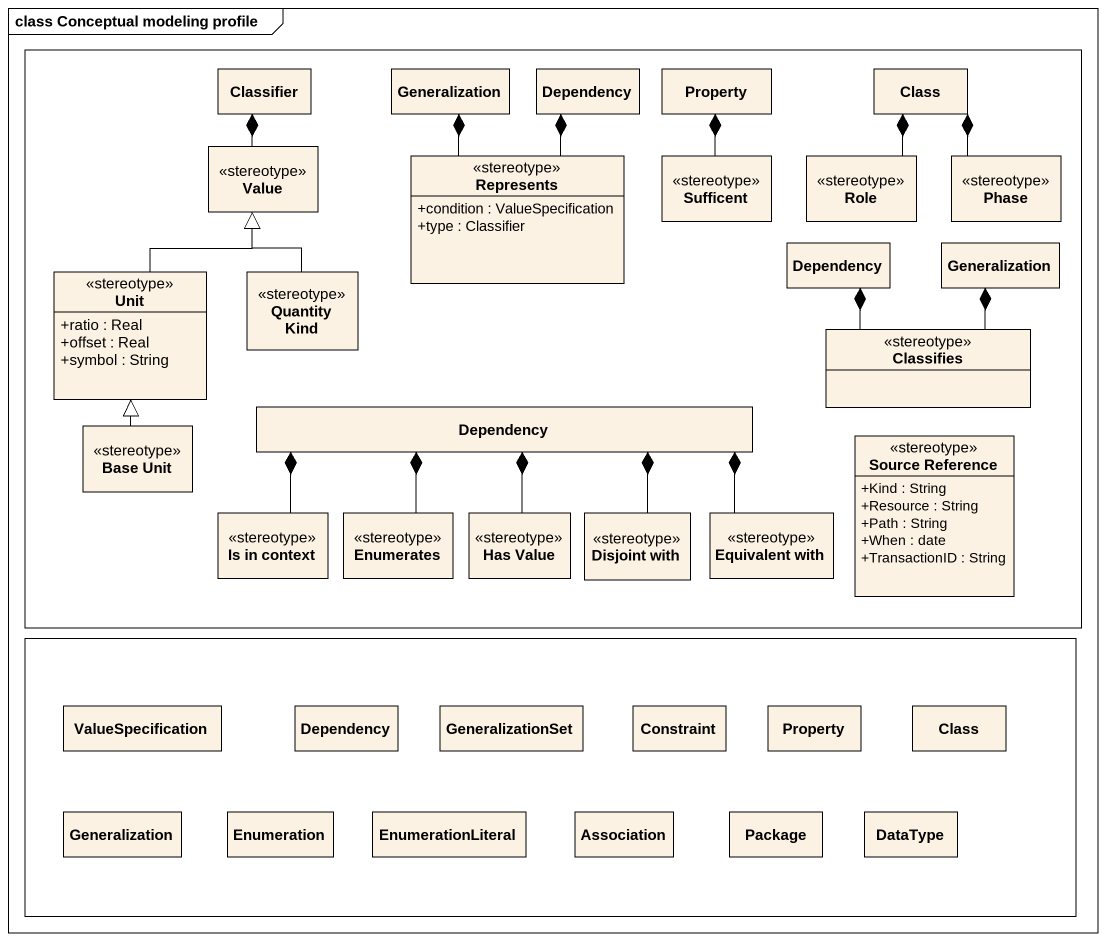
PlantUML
@startuml
mainframe class Conceptual modeling profile
hide circle
hide empty members
skinparam classAttributeIconSize 0
rectangle " " as rectangle1 {
  class Classifier
  class Generalization
  class Dependency
  class Property
  class "Class" as Class_
  class Value <<stereotype>>
  class Represents <<stereotype>> {
    +condition : ValueSpecification
    +type : Classifier
  }
  class Sufficent <<stereotype>>
  class Role <<stereotype>>
  class Phase <<stereotype>>
  class "Dependency" as Dependency_2
  class "Generalization" as Generalization_2
  class Unit <<stereotype>> {
    +ratio : Real
    +offset : Real
    +symbol : String
  }
  class "Quantity Kind" as Quantity_Kind <<stereotype>>
  class Classifies <<stereotype>>
  class "Base Unit" as Base_Unit <<stereotype>>
  class "Dependency" as Dependency_3
  class "Source Reference" as Source_Reference <<stereotype>> {
    +Kind : String
    +Resource : String
    +Path : String
    +When : date
    +TransactionID : String
  }
  class "Is in context" as Is_in_context <<stereotype>>
  class Enumerates <<stereotype>>
  class "Has Value" as Has_Value <<stereotype>>
  class "Disjoint with" as Disjoint_with <<stereotype>>
  class "Equivalent with" as Equivalent_with <<stereotype>>
}
rectangle " " as rectangle2 {
  class ValueSpecification
  class "Dependency" as Dependency_4
  class GeneralizationSet
  class Constraint
  class "Property" as Property_2
  class "Class" as Class__2
  class "Generalization" as Generalization_3
  class Enumeration
  class EnumerationLiteral
  class Association
  class "Package" as Package_
  class DataType
}
Value -up-* Classifier
Represents -up-* Generalization
Represents -up-* Dependency
Sufficent -up-* Property
Role -up-* Class_
Phase -up-* Class_
Unit -up-|> Value
Quantity_Kind -up-|> Value
Classifies -up-* Dependency_2
Classifies -up-* Generalization_2
Base_Unit -up-|> Unit
Is_in_context -right-* Dependency_3
Enumerates -up-* Dependency_3
Has_Value -up-* Dependency_3
Disjoint_with -up-* Dependency_3
Equivalent_with -left-* Dependency_3
@enduml
